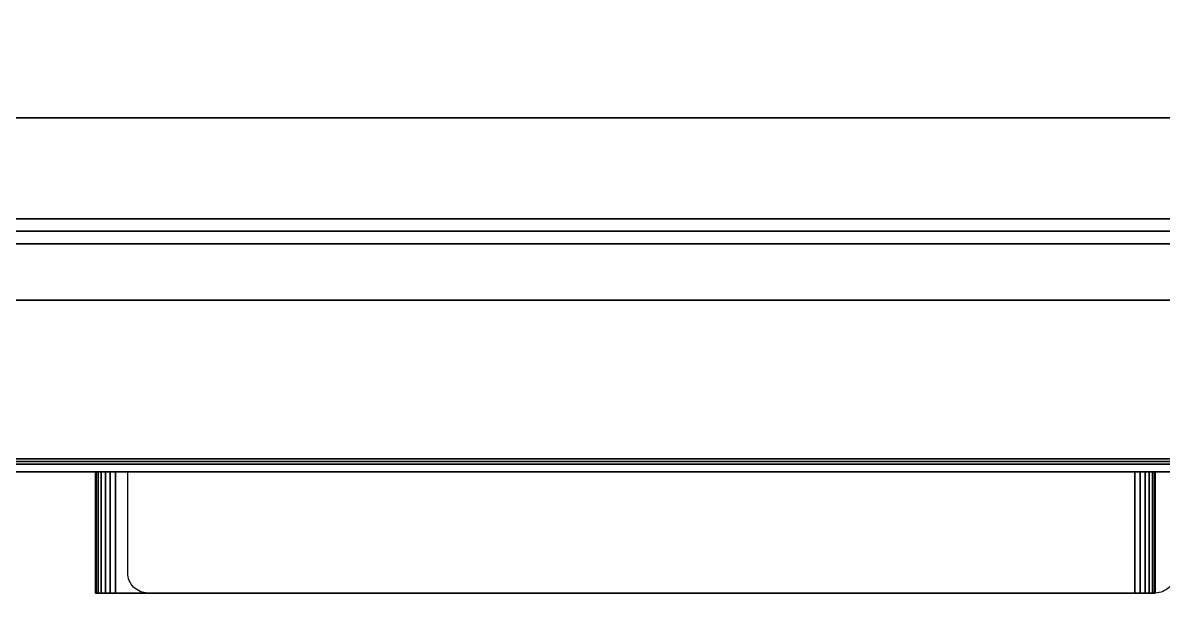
# Model space of a CAD drawing. Header units: millimetres. Extents: x -75 to 3610, y -1375 to 0.
# Drawn here: x 2271.1 to 2553, y -879 to -734 of the extents above; entities that cross this region are included whole.
import ezdxf

# ---------------------------------------------------------------- set-up
doc = ezdxf.new("R2010")
doc.units = ezdxf.units.MM
for name, color, linetype in [('IQ_200_2D', 1, 'Continuous'), ('IQ_200_3D', 1, 'Continuous'), ('IQ_204_2D', 7, 'Continuous'), ('IQ_204_3D', 7, 'Continuous')]:
    doc.layers.add(name, color=color, linetype=linetype)

msp = doc.modelspace()

# ---------------------------------------------------------------- linework, layer by layer
at = {"layer": 'IQ_200_2D'}
msp.add_lwpolyline([(80, -50), (3310, -50), (3310, -845), (2103, -845), (2103, -879), (1617, -879), (1617, -845), (80, -845), (80, -50)], dxfattribs=at)
at = {"layer": 'IQ_200_2D', "color": 7}
msp.add_lwpolyline([(2297, -845), (2556, -845), (2556, -870, -0.414214), (2551, -875), (2302, -875, -0.414214), (2297, -870)], format="xyb", close=True, dxfattribs=at)
at = {"layer": 'IQ_200_3D'}
for points in [[(3305, -50, 1785), (970, -50, 1785), (970, -782.5, 1785), (3305, -782.5, 1785)], [(3305, -757.5, 1443), (85, -757.5, 1443), (85, -117.5, 1443), (3305, -117.5, 1443)], [(3305, -117.5, 708), (85, -117.5, 708), (85, -757.5, 708), (3305, -757.5, 708)], [(3305, -782.5, 150), (85, -782.5, 150), (85, -117.5, 150), (3305, -117.5, 150)], [(3305, -757.5, 708), (85, -757.5, 708), (85, -757.5, 1443), (3305, -757.5, 1443)], [(3305, -782.5, 1785), (85, -782.5, 1785), (85, -782.5, 150), (3305, -782.5, 150)], [(2745, -782.5, 758.13), (2095, -782.5, 758.13), (2095, -841.85, 774.03), (2745, -841.85, 774.03)], [(2745, -842.5, 188), (2095, -842.5, 188), (2095, -782.5, 188), (2745, -782.5, 188)], [(2745, -785.5, 1493), (2095, -785.5, 1493), (2095, -802.58, 1493), (2745, -802.58, 1493)], [(2745, -785.5, 763.62), (2095, -785.5, 763.62), (2095, -785.5, 1493), (2745, -785.5, 1493)], [(2745, -843.15, 775.81), (2095, -843.15, 775.81), (2095, -788.65, 761.21), (2745, -788.65, 761.21)], [(2745, -802.58, 1493), (2095, -802.58, 1493), (2095, -845, 1463.41), (2745, -845, 1463.41)], [(2745, -845, 771.62), (2095, -845, 771.62), (2095, -845, 190.5), (2745, -845, 190.5)], [(2745, -845, 1463.41), (2095, -845, 1463.41), (2095, -845, 778.22), (2745, -845, 778.22)]]:
    msp.add_3dface(points, dxfattribs=at)
for points, invisible_edges in [([(2745, -785.57, 763.05), (2095, -785.57, 763.05), (2095, -785.5, 763.62), (2745, -785.5, 763.62)], 1), ([(2745, -785.76, 762.52), (2095, -785.76, 762.52), (2095, -785.57, 763.05), (2745, -785.57, 763.05)], 5), ([(2745, -786.07, 762.04), (2095, -786.07, 762.04), (2095, -785.76, 762.52), (2745, -785.76, 762.52)], 5), ([(2095, -786.07, 762.04), (2745, -786.07, 762.04), (2745, -786.48, 761.64), (2095, -786.48, 761.64)], 5), ([(2745, -786.97, 761.34), (2095, -786.97, 761.34), (2095, -786.48, 761.64), (2745, -786.48, 761.64)], 5), ([(2745, -787.51, 761.17), (2095, -787.51, 761.17), (2095, -786.97, 761.34), (2745, -786.97, 761.34)], 5), ([(2745, -788.08, 761.12), (2095, -788.08, 761.12), (2095, -787.51, 761.17), (2745, -787.51, 761.17)], 5), ([(2745, -788.65, 761.21), (2095, -788.65, 761.21), (2095, -788.08, 761.12), (2745, -788.08, 761.12)], 4), ([(2745, -841.85, 774.03), (2095, -841.85, 774.03), (2095, -842.5, 774.12), (2745, -842.5, 774.12)], 4), ([(2745, -843.15, 188.09), (2095, -843.15, 188.09), (2095, -842.5, 188), (2745, -842.5, 188)], 1), ([(2745, -842.5, 774.12), (2095, -842.5, 774.12), (2095, -843.15, 774.03), (2745, -843.15, 774.03)], 5), ([(2745, -843.75, 188.33), (2095, -843.75, 188.33), (2095, -843.15, 188.09), (2745, -843.15, 188.09)], 5), ([(2745, -843.15, 774.03), (2095, -843.15, 774.03), (2095, -843.75, 773.79), (2745, -843.75, 773.79)], 5), ([(2745, -843.75, 776.06), (2095, -843.75, 776.06), (2095, -843.15, 775.81), (2745, -843.15, 775.81)], 1), ([(2095, -843.75, 188.33), (2745, -843.75, 188.33), (2745, -844.27, 188.73), (2095, -844.27, 188.73)], 5), ([(2745, -843.75, 773.79), (2095, -843.75, 773.79), (2095, -844.27, 773.39), (2745, -844.27, 773.39)], 5), ([(2745, -844.27, 776.46), (2095, -844.27, 776.46), (2095, -843.75, 776.06), (2745, -843.75, 776.06)], 5), ([(2745, -844.67, 189.25), (2095, -844.67, 189.25), (2095, -844.27, 188.73), (2745, -844.27, 188.73)], 5), ([(2745, -844.27, 773.39), (2095, -844.27, 773.39), (2095, -844.67, 772.87), (2745, -844.67, 772.87)], 5), ([(2745, -844.67, 776.97), (2095, -844.67, 776.97), (2095, -844.27, 776.46), (2745, -844.27, 776.46)], 5), ([(2745, -844.91, 189.85), (2095, -844.91, 189.85), (2095, -844.67, 189.25), (2745, -844.67, 189.25)], 5), ([(2745, -844.67, 772.87), (2095, -844.67, 772.87), (2095, -844.91, 772.27), (2745, -844.91, 772.27)], 5), ([(2745, -844.91, 777.58), (2095, -844.91, 777.58), (2095, -844.67, 776.97), (2745, -844.67, 776.97)], 5), ([(2745, -845, 190.5), (2095, -845, 190.5), (2095, -844.91, 189.85), (2745, -844.91, 189.85)], 4), ([(2745, -844.91, 772.27), (2095, -844.91, 772.27), (2095, -845, 771.62), (2745, -845, 771.62)], 1), ([(2745, -845, 778.22), (2095, -845, 778.22), (2095, -844.91, 777.58), (2745, -844.91, 777.58)], 4)]:
    msp.add_3dface(points, dxfattribs=dict(at, invisible_edges=invisible_edges))
at = {"layer": 'IQ_204_2D'}
msp.add_line((80, -782.5), (3310, -782.5), dxfattribs=at)

# ---------------------------------------------------------------- meshes
at = {"layer": 'IQ_204_3D'}
mesh = msp.add_polyface(dxfattribs=at)
corners = [(2551, -845, 827), (2551, -845, 812), (2550.83, -845, 810.71), (2550.33, -845, 809.5), (2549.53, -845, 808.46), (2548.5, -845, 807.67), (2547.29, -845, 807.17), (2546, -845, 807), (2294, -845, 807), (2292.7, -845, 807.17), (2291.5, -845, 807.67), (2290.46, -845, 808.46), (2289.67, -845, 809.5), (2289.17, -845, 810.71), (2289, -845, 812), (2289, -845, 827)]
mesh.append_faces([[corners[k] for k in face] for face in [(15, 7, 8)]], dxfattribs={"vtx0": -1, "vtx2": -1})
mesh.append_faces([[corners[k] for k in face] for face in [(8, 13, 14, 15)]], dxfattribs={"vtx0": -1, "vtx3": -1})
mesh.append_faces([[corners[k] for k in face] for face in [(12, 13, 10, 11)]], dxfattribs={"vtx1": -1})
mesh.append_faces([[corners[k] for k in face] for face in [(0, 1, 7, 15)]], dxfattribs={"vtx1": -1, "vtx2": -1})
mesh.append_faces([[corners[k] for k in face] for face in [(3, 4, 5)]], dxfattribs={"vtx2": -1})
mesh.append_faces([[corners[k] for k in face] for face in [(8, 9, 10, 13), (1, 2, 3, 7), (5, 6, 7, 3)]], dxfattribs={"vtx2": -1, "vtx3": -1})
mesh = msp.add_polyface(dxfattribs=at)
corners = [(2551, -875, 827), (2551, -845, 827), (2289, -845, 827), (2289, -875, 827)]
mesh.append_faces([[corners[k] for k in face] for face in [(0, 1, 2, 3)]])
mesh = msp.add_polyface(dxfattribs=at)
corners = [(2289, -875, 827), (2289, -845, 827), (2289, -845, 812), (2289, -875, 812)]
mesh.append_faces([[corners[k] for k in face] for face in [(0, 1, 2, 3)]])
mesh = msp.add_polyface(dxfattribs=at)
corners = [(2294, -875, 807), (2292.7, -875, 807.17), (2291.5, -875, 807.67), (2290.46, -875, 808.46), (2289.67, -875, 809.5), (2289.17, -875, 810.71), (2289, -875, 812), (2289, -845, 812), (2289.17, -845, 810.71), (2289.67, -845, 809.5), (2290.46, -845, 808.46), (2291.5, -845, 807.67), (2292.7, -845, 807.17), (2294, -845, 807)]
mesh.append_faces([[corners[k] for k in face] for face in [(7, 8, 5, 6), (0, 1, 12, 13)]], dxfattribs={"vtx1": -1})
mesh.append_faces([[corners[k] for k in face] for face in [(8, 9, 4, 5), (3, 4, 9, 10), (10, 11, 2, 3), (11, 12, 1, 2)]], dxfattribs={"vtx1": -1, "vtx3": -1})
mesh = msp.add_polyface(dxfattribs=at)
corners = [(2294, -875, 807), (2294, -845, 807), (2546, -845, 807), (2546, -875, 807)]
mesh.append_faces([[corners[k] for k in face] for face in [(0, 1, 2, 3)]])
mesh = msp.add_polyface(dxfattribs=at)
corners = [(2551, -875, 812), (2550.83, -875, 810.71), (2550.33, -875, 809.5), (2549.53, -875, 808.46), (2548.5, -875, 807.67), (2547.29, -875, 807.17), (2546, -875, 807), (2546, -845, 807), (2547.29, -845, 807.17), (2548.5, -845, 807.67), (2549.53, -845, 808.46), (2550.33, -845, 809.5), (2550.83, -845, 810.71), (2551, -845, 812)]
mesh.append_faces([[corners[k] for k in face] for face in [(7, 8, 5, 6)]], dxfattribs={"vtx1": -1})
mesh.append_faces([[corners[k] for k in face] for face in [(8, 9, 4, 5), (3, 4, 9, 10), (10, 11, 2, 3), (11, 12, 1, 2)]], dxfattribs={"vtx1": -1, "vtx3": -1})
mesh.append_faces([[corners[k] for k in face] for face in [(13, 0, 1, 12)]], dxfattribs={"vtx2": -1})
mesh = msp.add_polyface(dxfattribs=at)
corners = [(2551, -875, 812), (2551, -845, 812), (2551, -845, 827), (2551, -875, 827)]
mesh.append_faces([[corners[k] for k in face] for face in [(0, 1, 2, 3)]])
mesh = msp.add_polyface(dxfattribs=at)
corners = [(2551, -875, 827), (2289, -875, 827), (2289, -875, 812), (2289.17, -875, 810.71), (2289.67, -875, 809.5), (2290.46, -875, 808.46), (2291.5, -875, 807.67), (2292.7, -875, 807.17), (2294, -875, 807), (2546, -875, 807), (2547.29, -875, 807.17), (2548.5, -875, 807.67), (2549.53, -875, 808.46), (2550.33, -875, 809.5), (2550.83, -875, 810.71), (2551, -875, 812)]
mesh.append_faces([[corners[k] for k in face] for face in [(15, 12, 13, 14)]], dxfattribs={"vtx0": -1})
mesh.append_faces([[corners[k] for k in face] for face in [(8, 3, 4, 5)]], dxfattribs={"vtx0": -1, "vtx3": -1})
mesh.append_faces([[corners[k] for k in face] for face in [(11, 12, 15, 10), (2, 3, 8, 1)]], dxfattribs={"vtx1": -1, "vtx2": -1})
mesh.append_faces([[corners[k] for k in face] for face in [(15, 0, 9, 10), (8, 9, 0, 1)]], dxfattribs={"vtx1": -1, "vtx3": -1})
mesh.append_faces([[corners[k] for k in face] for face in [(6, 7, 8, 5)]], dxfattribs={"vtx2": -1})

doc.saveas('drawing.dxf')
